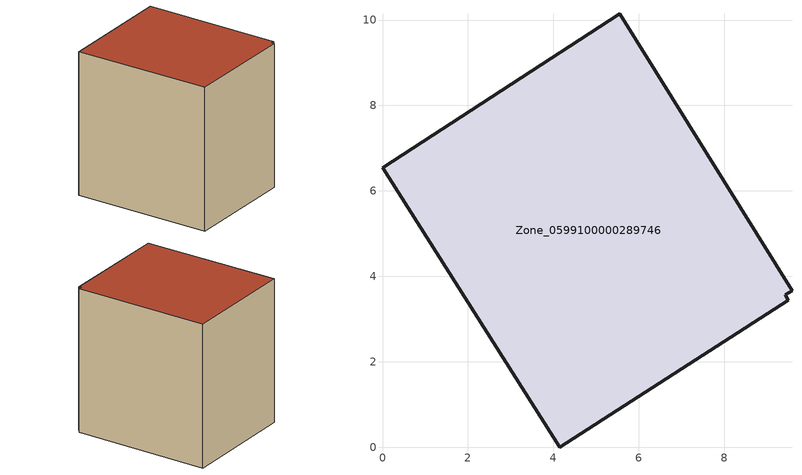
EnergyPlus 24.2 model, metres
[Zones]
Zone_0599100000289746
 floor ground (C_G): 9.59,3.66 9.43,3.56 9.5,3.45 4.14,0 0,6.54 5.56,10.15 z0
 wall outside (C_F): 9.59,3.66 5.56,10.15 0,6.54 4.14,0 9.5,3.45 9.43,3.56 9.59,3.66 z0:8.07
 roof outside (C_R): 9.43,3.56 9.59,3.66 5.56,10.15 0,6.54 4.14,0 9.5,3.45 z8.07
[BUILDING]
Pand.0599100000289746: North Axis=0; Terrain=City; Loads Convergence Tolerance Value=0.04; Temperature Convergence Tolerance Value=0.4; Solar Distribution=FullExterior; Maximum Number of Warmup Days=25; Minimum Number of Warmup Days=1
[Site:Location]
Rotterdam.The.Hague.AP_ZH_NLD Design_Conditions: Latitude=51.96; Longitude=4.45; Time Zone=1; Elevation=-4.5
[SITE:GROUNDTEMPERATURE:BUILDINGSURFACE]
18, 18, 18, 18, 18, 18, 18, 18, 18, 18, 18, 18
[MATERIAL] Thermal Absorptance=0.9; Solar Absorptance=0.7; Visible Absorptance=0.7
Name | Roughness | Thickness | Conductivity | Density | Specific Heat
G.TI.1946-1964 | MediumSmooth | 0.15 | 1 | 540 | 1210
F.TI.1946-1964 | Rough | 0.3 | 0.857143 | 1920 | 840
R.TI.1946-1964 | MediumRough | 0.2 | 0.277778 | 1500 | 1000
[CONSTRUCTION]
C_G: G.TI.1946-1964
C_F: F.TI.1946-1964
C_R: R.TI.1946-1964
[ZONE]
Zone_0599100000289746: Type=1; Multiplier=1; Ceiling Height=Autocalculate; Volume=Autocalculate; Floor Area=autocalculate; Part of Total Floor Area=Yes
[ZONEINFILTRATION:DESIGNFLOWRATE]
Infil_Zone_0599100000289746: Zone or ZoneList or Space or SpaceList=Zone_0599100000289746; Schedule=AlwaysOn; Design Flow Rate Calculation Method=Flow/Area; Flow Rate per Floor Area=0.003; Constant Term Coefficient=1; Temperature Term Coefficient=0; Velocity Term Coefficient=0; Velocity Squared Term Coefficient=0
[HVACTEMPLATE:ZONE:IDEALLOADSAIRSYSTEM]
Zone_0599100000289746: Maximum Heating Supply Air Temperature=50; Minimum Cooling Supply Air Temperature=13; Maximum Heating Supply Air Humidity Ratio=0.0156; Minimum Cooling Supply Air Humidity Ratio=0.0077; Heating Limit=NoLimit; Cooling Limit=NoLimit; Dehumidification Control Type=ConstantSensibleHeatRatio; Cooling Sensible Heat Ratio=0.7; Dehumidification Setpoint=60; Humidification Control Type=None; Humidification Setpoint=30; Outdoor Air Method=None; Outdoor Air Flow Rate per Person=0.00944; Outdoor Air Flow Rate per Zone Floor Area=0; Outdoor Air Flow Rate per Zone=0; Demand Controlled Ventilation Type=None; Outdoor Air Economizer Type=NoEconomizer; Heat Recovery Type=None; Sensible Heat Recovery Effectiveness=0.7; Latent Heat Recovery Effectiveness=0.65
[ZONECONTROL:THERMOSTAT]
ThermostatControl_Zone_0599100000289746: Zone or ZoneList=Zone_0599100000289746; Control Type Schedule=DualSetpointControlType; Control 1=Thermostat_Zone_0599100000289746; Temperature Difference Between Cutout And Setpoint=0
[THERMOSTATSETPOINT:DUALSETPOINT]
Thermostat_Zone_0599100000289746: Heating Setpoint Temperature Schedule=HeatingSetpoint_Zone_0599100000289746; Cooling Setpoint Temperature Schedule=CoolingSetpoint_Zone_0599100000289746
[SCHEDULE:COMPACT]
HeatingSetpoint_Zone_0599100000289746: Through: 12/31, For: AllDays, Until: 24:00, 21
CoolingSetpoint_Zone_0599100000289746: Through: 12/31, For: AllDays, Until: 24:00, 24
DualSetpointControlType: Through: 12/31, For: AllDays, Until: 24:00, 4
AlwaysOn: Through: 12/31, For: AllDays, Until: 24:00, 1
